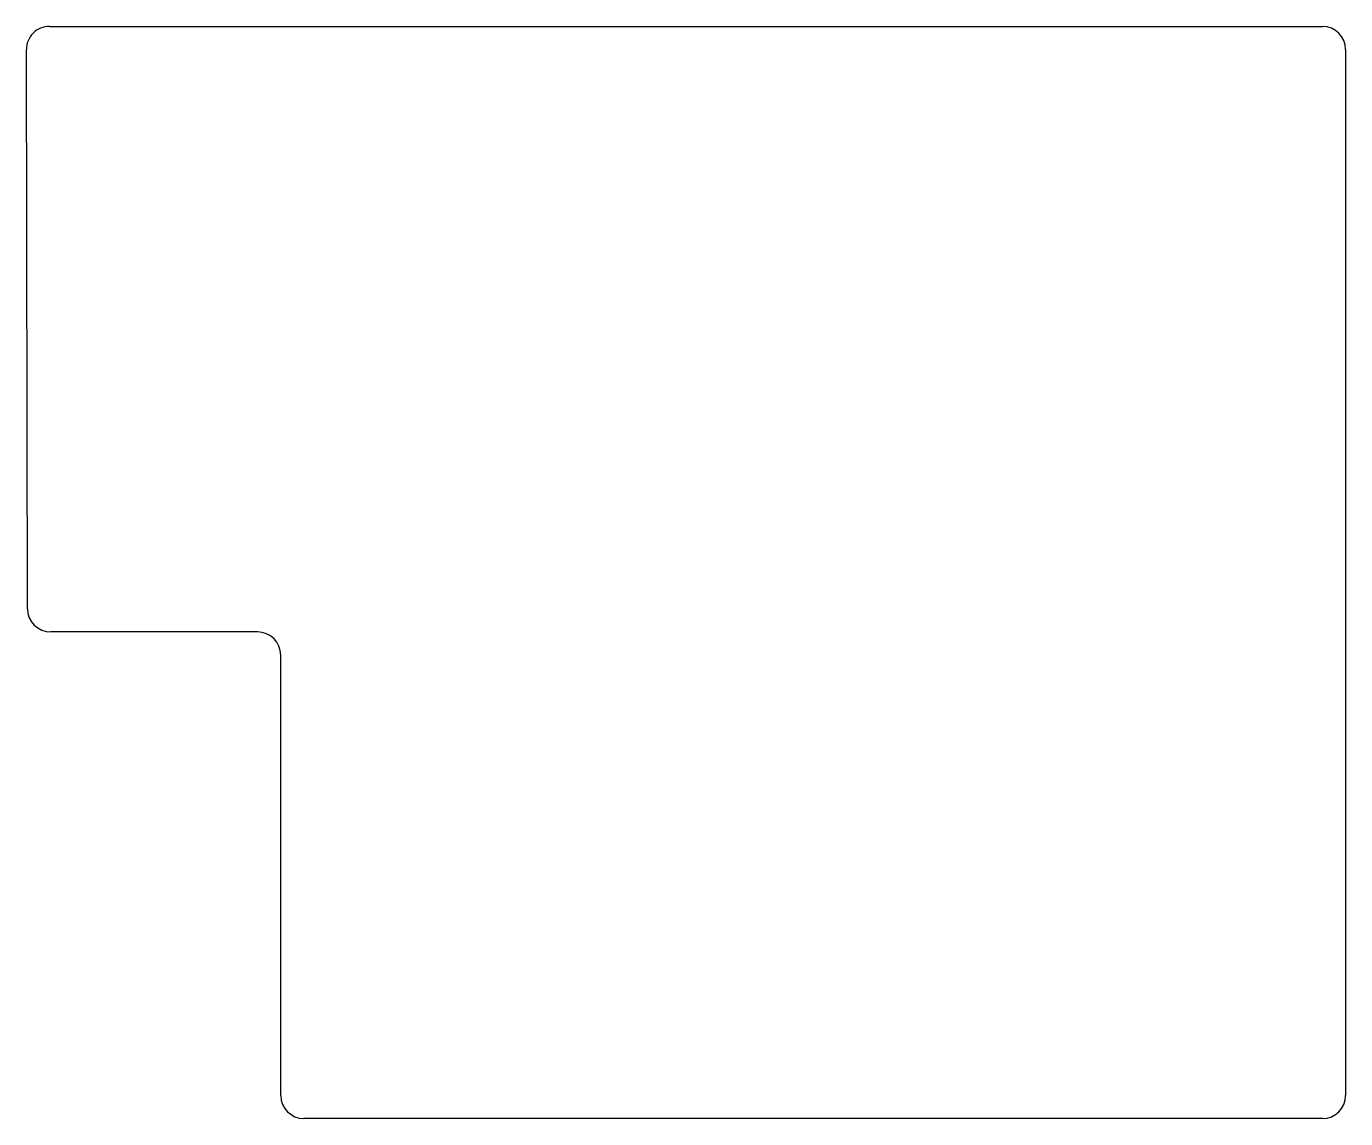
# Model space of a CAD drawing. Header units: millimetres. Extents: x 58 to 172, y -114 to -20.
import ezdxf

# ---------------------------------------------------------------- set-up
doc = ezdxf.new("R2010")
doc.units = ezdxf.units.MM

msp = doc.modelspace()

# ---------------------------------------------------------------- linework, layer by layer
for p, q in [((60.4, -19.5), (170.2, -19.5)), ((58.5, -69.75), (58.4, -21.5)), ((172.2, -21.5), (172.2, -111.75)), ((78.35, -71.75), (60.5, -71.75)), ((80.35, -111.75), (80.35, -73.75)), ((170.2, -113.75), (82.35, -113.75))]:
    msp.add_line(p, q)
for centre, start, end in [((60.4, -21.5), 90, 180.1162), ((170.2, -21.5), 0, 90), ((60.5, -69.75), 180.1162, 270), ((78.35, -73.75), 0, 90), ((82.35, -111.75), 180, 270), ((170.2, -111.75), 270, 0)]:
    msp.add_arc(centre, 2, start, end)

doc.saveas('drawing.dxf')
